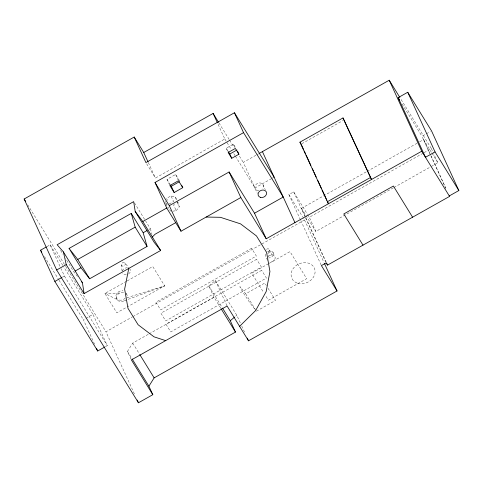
<?xml version="1.0" encoding="UTF-8"?>
<svg xmlns="http://www.w3.org/2000/svg" width="483" height="483" viewBox="0 0 483 483"><rect width="100%" height="100%" fill="white"/><g stroke="black" fill="none" stroke-linecap="round" stroke-linejoin="round"><path stroke-width="0.36" stroke-dasharray="2.42 1.81" d="M122.465 270.999L123.274 269.291L124.572 268.252L127.367 267.654M122.121 271.156L121.203 264.455L122.416 262.776L124.692 262.83L128.925 267.697M168.422 206.984L168.078 208.445L165.476 202.763L165.826 201.302M131.08 359.261L127.482 351.395L132.71 343.099L148.456 334.23M174.484 203.923L173.614 205.015L176.21 210.697L171.23 211.397L168.603 208.934M176.21 210.697L179.265 206.869L178.1 202.8L175.498 197.118L170.982 195.869L166.52 198.38L167.39 200.276M220.683 308.045L214.06 297.299L208.855 285.936L215.388 280.478L236.809 315.254L240.504 323.326M235.722 316.166L236.809 315.254M128.629 274.054L130.41 271.929L130.615 270.492L129.692 268.669M123.606 292.269A5.5 4.528 -24.6 0 0 116.572 297.92A5.5 4.528 -24.6 0 0 124.282 300.77L125.381 299.889M146.675 163.834L155.435 178.052L224.818 138.989L217.428 122.845M46.936 246.608L50.123 244.815L63.49 266.507M169.587 184.947L167.015 179.326L175.625 174.472L179.911 181.427M227.602 151.27L226.207 148.227L233.386 144.188L235.529 147.665M169.122 204.061L173.584 201.55L170.982 195.869M271.573 178.613L254.982 187.953L243.281 162.391L256.038 155.206M256.678 154.85L258.592 153.769M62.512 277.127L64.426 276.053L61.009 268.578M149.048 229.413L150.352 228.676L145.703 221.129M301.772 143.747L342.882 120.605M272.207 178.251L274.127 177.176M126.54 281.287L104.908 293.465L116.808 312.785L126.643 307.248M127.192 280.919L152.761 266.525L164.661 285.845L127.301 306.88M300.456 219.843L288.894 194.589L293.676 191.89L307.363 214.108M94.596 344.204L83.402 319.758L85.316 318.677M85.956 318.321L92.971 314.367L63.883 267.147M430.45 154.801L421.973 136.291L425.801 134.135M426.441 133.779L430.268 131.624M326.291 262.354L301.537 208.294L366.482 171.731M367.14 171.362L416.998 143.288M419.624 141.809L423.561 139.593L431.675 152.773M134.389 393.905L105.946 331.779L132.251 316.969M132.91 316.6L304.531 219.976L302.968 217.435M393.295 187.863L315.822 231.478L309.319 217.278L423.47 153.014M424.128 152.646L431.343 148.583L400.25 98.109M105.36 346.685L107.274 345.611L92.971 314.367M393.947 187.495L430.637 166.84M431.295 166.472L437.846 162.783L433.819 153.992M268.59 263.688L251.721 273.185L263.736 292.686M269.242 263.32L290.005 251.631L306.669 278.679L268.385 300.233L265.288 295.198M149.108 333.862L214.06 297.299M254.668 308.981L252.084 305.654A12.377 0.628 56.4 0 1 242.424 291.412A12.377 0.628 56.4 0 1 241.373 288.26L245.678 293.809L264.823 283.032L266.35 285.513M256.395 311.197L275.533 300.42L267.884 288.001M124.282 300.77L164.661 285.845L126.969 297.733A5.5 4.528 -24.6 0 0 126.691 294.213L126.039 292.795M119.524 293.042L104.908 293.465L117.115 299.599L116.469 298.18M126.323 274.899L123.684 274.392L122.579 273.064M176.808 202.443L178.1 202.8M165.476 202.763L168.102 205.221M124.94 263.084C126.516 265.082 122.724 267.401 121.378 265.384L121.191 264.805M77.443 276.433L73.79 271.784L65.652 258.574M402.073 103.984L421.973 136.291M432.062 153.395L437.846 162.783M307.756 214.742L309.319 217.278M301.537 208.294L315.822 231.478M288.894 194.589L302.581 216.801M219.004 122.984L229.208 139.545M229.6 140.185L234.309 147.828M239.453 156.184L243.281 162.391M224.818 138.989L231.085 149.162M233.832 153.618L235.004 155.52M235.396 156.16L254.982 187.953M226.207 148.227L227.994 151.125M245.678 293.809L256.008 310.575M167.015 179.326L170.131 184.379M208.855 285.936L222.102 307.436M134.461 202.884L145.317 220.502M132.71 343.099L139.333 353.846M127.482 351.395L131.768 358.356M60.61 250.393L62.935 254.167M27.706 204.774L65.247 265.71M65.64 266.35L105.946 331.779M64.426 276.053L107.274 345.611M44.484 256.582L58.636 279.554M59.029 280.194L83.402 319.758M431.343 148.583L433.511 153.316M423.561 139.593L429.828 153.28M431.077 156.021L445.803 188.183M430.764 155.484L445.827 188.388M293.676 191.89L305.244 217.151M305.558 217.833L326.182 262.891M304.531 219.976L323.912 262.299M300.77 220.526L321.4 265.584M262.903 184.524L265.264 189.692M255.247 188.835L257.312 193.357M233.386 144.188L235.058 147.834M272.992 252.416L274.755 256.262M269.605 249.989L271.368 253.835M267.57 260.307L265.807 256.461A4.13 3.399 -24.6 0 1 265.596 253.816M175.625 174.472L178.203 180.099M241.735 326.019L244.815 332.745M215.388 280.478L227.088 306.035M177.243 202.455L179.265 206.869M148.353 162.584L155.435 178.052M50.123 244.815L60.695 267.902M175.498 197.118L176.47 200.511M150.352 228.676L151.988 234.46M267.612 251.534A4.13 3.399 -24.6 0 1 273.378 253.454A4.13 3.399 -24.6 0 1 268.626 257.97M268.131 256.376A4.13 3.399 -24.6 0 1 273.378 255.084A4.13 3.399 -24.6 0 1 274.767 259.353A4.13 3.399 -24.6 0 1 269.882 261.768M267.727 253.69A2.065 1.703 -24.6 0 1 270.51 252.838A2.065 1.703 -24.6 0 1 271.072 255.187A2.065 1.703 -24.6 0 1 268.294 256.038M266.519 249.288A2.065 1.703 -24.6 0 1 269.49 249.675A2.065 1.703 -24.6 0 1 268.041 252.253M126.304 293.32A5.5 4.528 -24.6 0 1 126.582 294.479M125.284 298.029A5.5 4.528 -24.6 0 1 118.299 299.756A5.5 4.528 -24.6 0 1 116.451 294.062A5.5 4.528 -24.6 0 1 122.954 290.851M258.81 190.435A4.401 3.623 -24.6 0 1 254.964 186.184A4.401 3.623 -24.6 0 1 261.116 183.142A4.401 3.623 -24.6 0 1 262.299 188.714M251.583 248.304L155.876 302.189L160.64 309.917L256.34 256.038L251.583 248.304M256.618 259.311L160.917 313.195L165.675 320.923L261.381 267.039L256.618 259.311M261.659 270.317L165.953 324.196L170.716 331.93L266.423 278.045L261.659 270.317M297.812 283.298A12.377 10.185 -24.6 0 0 315.091 270.921A12.377 10.185 -24.6 0 0 296.381 265.366A12.377 10.185 -24.6 0 0 297.812 283.298"/><path stroke-width="0.72" d="M128.768 268.433L124.632 289.124L127.971 308.299L138.096 324.733L154.017 336.826L165.663 340.618M148.046 161.914L143.735 152.495L134.208 137.039L24.15 199.002L56.656 270.003L138.452 402.78L152.809 394.696L148.909 386.177L154.137 377.875L235.487 332.075L230.282 320.718L222.494 308.069M152.314 236.972L155.146 234.189L175.727 222.669M239.592 326.333L255.652 310.521L266.169 291.593L269.937 271.561L266.598 252.386L256.473 235.952L240.552 223.864L220.399 217.302L206.169 217.054M230.282 320.718L234.635 317.077M143.735 152.495L213.118 113.433L218.612 122.35M274.127 177.176L234.442 112.756L145.914 162.596L134.208 137.039M180.998 231.224L169.298 205.661L229.111 171.984L240.818 197.547L180.998 231.224L166.713 208.034L155.013 182.477L243.541 132.638L234.442 112.756M104.726 347.048L97.705 350.996L54.857 281.438L40.554 250.2L46.296 246.964M181.626 185.176L182.773 187.676L174.158 192.524L171.296 186.281L179.296 181.777M237.515 151.197L238.91 154.24L231.731 158.285L229.781 154.023L236.96 149.984M69.063 248.419L131.273 213.395L143.173 232.721L147.061 246.451L89.639 278.782L80.969 267.739L69.063 248.419L77.739 259.456L89.639 278.782M259.232 153.413L389.232 80.22L399.858 97.469M56.656 270.003L66.225 264.612L63.418 251.909L57.127 244.73L133.688 201.628L135.198 211.494L154.24 242.412L160.646 250.49L84.078 293.598L66.225 264.612M135.198 211.494L142.793 221.51L166.713 208.034M77.739 259.456L135.162 227.131L131.273 213.395M327.48 201.701L328.422 203.754L299.931 142.183L342.996 117.937L371.493 179.507L342.996 117.937M54.857 281.438L61.872 277.49M75.094 271.048L80.969 267.739M143.173 232.721L147.092 230.512M407.737 92.259L435.044 151.897L425.475 157.289L398.167 97.651L407.737 92.259L431.542 130.905L458.85 190.544L449.281 195.929M389.232 80.22L421.737 151.221L266.218 238.777L254.517 213.22L283.225 197.052L243.541 132.638M327.233 201.822L370.304 177.575M152.809 394.696L131.382 359.92L227.088 306.035L248.516 340.817L337.037 290.971L321.4 265.584L326.182 262.891L327.54 265.095L449.564 196.394L421.737 151.221M81.549 281.661L82.46 282.821L84.078 293.598M435.044 151.897L458.85 190.544M398.167 97.651L399.731 100.18M412.591 217.211L393.391 186.033L343.793 213.957L362.999 245.135M299.931 142.183L301.12 144.115M238.91 154.24L235.336 148.444L228.157 152.489L231.731 158.285M228.35 151.704L229.781 154.023M229.111 171.984L254.517 213.22M240.818 197.547L266.218 238.777M182.773 187.676L178.487 180.72L169.877 185.569L174.158 192.524M170.517 185.013L171.296 186.281M155.013 182.477L169.298 205.661M221.069 308.679L235.487 332.075M142.793 221.51L160.646 250.49M135.162 227.131L147.061 246.451M139.72 354.48L154.137 377.875M132.155 358.984L148.909 386.177M63.418 251.909L82.46 282.821M24.15 199.002L25.732 201.568M40.554 250.2L41.731 252.114M301.434 144.803L303.632 149.603M304.26 150.974L305.516 153.715M306.144 155.085L310.847 165.367M312.416 168.796L313.358 170.849M313.986 172.22L316.184 177.019M317.754 180.449L321.521 188.672M322.149 190.048L326.852 200.33M326.913 263.724L327.54 265.095M324.54 263.664L337.037 290.971M262.42 151.614L294.926 222.615M213.118 113.433L217.428 122.845M247.284 338.124L248.516 340.817M137.202 400.045L138.452 402.78M96.461 348.279L97.705 350.996M260.446 197.372A4.401 3.623 -24.6 0 0 266.586 192.971A4.401 3.623 -24.6 0 0 259.932 190.996A4.401 3.623 -24.6 0 0 260.446 197.372"/></g></svg>
